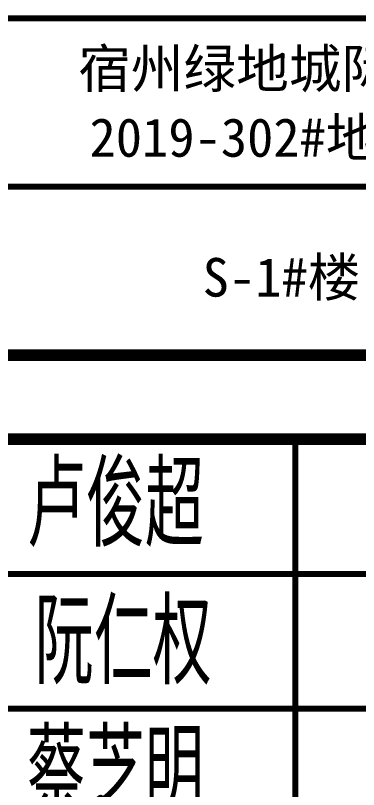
# Model space of a CAD drawing. Extents: x 491024 to 1725648, y 860327 to 1705161.
# Drawn here: x 605052 to 607090, y 1016021 to 1020620 of the extents above; entities that cross this region are included whole.
import ezdxf

# ---------------------------------------------------------------- set-up
doc = ezdxf.new("R2010")
doc.units = 0
doc.header["$LTSCALE"] = 1000
doc.header["$MEASUREMENT"] = 0
doc.layers.add('图框', color=140, linetype='Continuous')
doc.layers.add('图签文字', color=147, linetype='Continuous')
doc.layers.add('图签', color=147, linetype='Continuous', lineweight=18)
doc.styles.add('宋体', font='', dxfattribs={"height": 50})
doc.styles.add('建筑图签-2', font='TXT.shx', dxfattribs={"width": 0.5, "bigfont": 'HZTXT.shx'})
doc.styles.get('宋体').set_extended_font_data('SimSun')

# ---------------------------------------------------------------- blocks, each defined once
blk = doc.blocks.new('AFASDFASG')
at = {"layer": '图签文字', "color": 1, "style": '建筑图签-2', "width": 0.7}
for s, p in [('卢俊超', (5115849.8, -694619.1)), ('阮仁权', (5115895.6, -695436.6)), ('蔡芝明', (5115849.8, -696210.1))]:
    blk.add_text(s, height=500, dxfattribs=at).set_placement(p)
blk = doc.blocks.new('2q3q2342q35q2343r5q23rwetr')
at = {"layer": '图框'}
for points, const_width in [([(3527617.7, 3137010.4), (3534617.7, 3137010.4)], 35), ([(3527617.7, 3136010.4), (3534617.7, 3136010.4)], 35), ([(3534617.7, 3135010.4), (3527617.7, 3135010.4)], 70), ([(3534617.7, 3134510.4), (3527617.7, 3134510.4)], 70), ([(3527617.7, 3134510.4), (3534617.7, 3134510.4)], 70), ([(3532117.7, 3128110.4), (3532117.7, 3134510.4)], 35), ([(3527617.7, 3133710.4), (3534617.7, 3133710.4)], 35), ([(3527617.7, 3132910.4), (3534617.7, 3132910.4)], 35)]:
    blk.add_lwpolyline(points, dxfattribs=dict(at, const_width=const_width))
at = {"color": 2}
blk.add_blockref('AFASDFASG', (-1585326, 3828491.1), dxfattribs=at)
at = {"layer": '图签', "color": 2, "style": '宋体'}
for s, height, p in [('宿州绿地城际空间站', 229.34, (3530827.5, 3136597.8)), ('2019-302#地块项目', 229.345, (3530894.7, 3136188.7)), ('S-1#楼', 229.34, (3531566.9, 3135357.9))]:
    blk.add_text(s, height=height, dxfattribs=at).set_placement(p)

msp = doc.modelspace()

# ---------------------------------------------------------------- block references
at = {"layer": '图框'}
msp.add_blockref('2q3q2342q35q2343r5q23rwetr', (-2925402.8, -2116408.3), dxfattribs=at)

doc.saveas('drawing.dxf')
